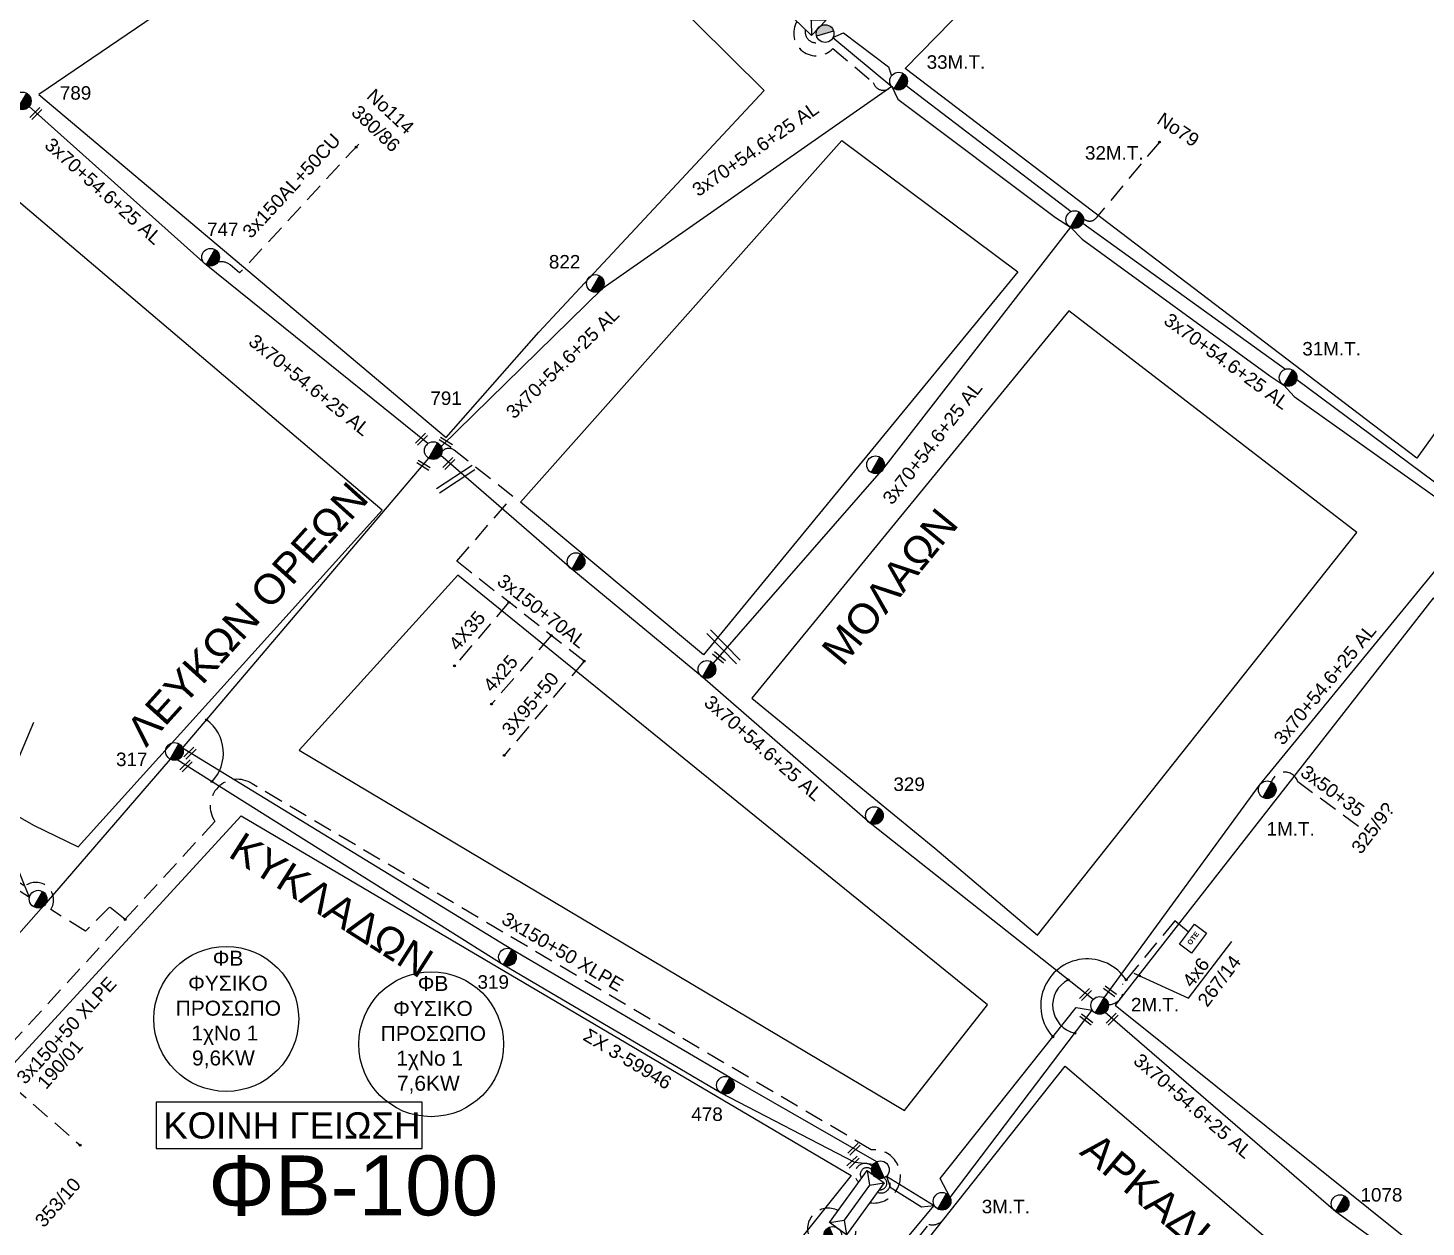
# Model space of a CAD drawing. Header units: millimetres. Extents: x 1020 to 3238, y 796 to 1818.
# Drawn here: x 2465.3 to 2652, y 1044 to 1204 of the extents above; entities that cross this region are included whole.
import ezdxf
from ezdxf.enums import TextEntityAlignment as Align

# ---------------------------------------------------------------- set-up
doc = ezdxf.new("R2010")
doc.units = ezdxf.units.MM
doc.linetypes.add('DASHED', pattern=[19.05, 12.7, -6.35])
for name, color, linetype, lineweight in [('3x150+50', 7, 'Continuous', 30), ('3x150+50 XLPE', 7, 'SYN_LINE', 30), ('3x150+70AL', 7, 'DASHED', 30), ('3x150AL+50CU', 7, 'Continuous', 30), ('3x50+35', 7, 'Continuous', 30), ('3x70+54.6+25 AL', 7, 'SYN_LINE', 30), ('3X95+50', 7, 'Continuous', 30), ('4x25', 7, 'Continuous', 30), ('4X35', 7, 'DASHED', 30), ('4x50', 7, 'Continuous', 30), ('4x6', 7, 'SYN_LINE', 30), ('Υπόβαθρο ΔΕΗ', 7, 'Continuous', 30)]:
    doc.layers.add(name, color=color, linetype=linetype, lineweight=lineweight)
for name, color, linetype in [('Pillar OTE', 7, 'Continuous'), ('text οδών', 7, 'Continuous'), ('text_kalodion', 7, 'Continuous'), ('Άγνωστα', 7, 'Continuous'), ('ΑΓΝΩΣΤΟ ΥΠΟΓΕΙΟ ΚΑΛΩΔΙΟ', 7, 'DASHED'), ('Επιγραφές - Σχήματα', 7, 'Continuous'), ('Μηχανική τομή', 7, 'Continuous'), ('Στύλος ΦΜ', 7, 'Continuous'), ('Στύλος ΦΜ @ 1', 7, 'Continuous'), ('Συνδέσεις', 7, 'Continuous'), ('Τομή', 7, 'Continuous'), ('Υποσταθμός εναέριος 2 στύλων', 7, 'Continuous'), ('Υποσταθμός πόλεως', 7, 'Continuous')]:
    doc.layers.add(name, color=color, linetype=linetype)
doc.styles.add('arial', font='arial.ttf')
doc.styles.get("Standard").update_dxf_attribs({"font": 'arial.ttf'})
doc.linetypes.add('SYN_LINE', pattern='A,0.5,-0.0001,["/\\/\\/\\/",Standard,S=0.1,R=0,X=0,Y=-0.05],-0.25', length=0.7501)
doc.dimstyles.new('ISO-25', dxfattribs={"dimtxt": 2.5, "dimasz": 2.5, "dimexe": 1.25, "dimexo": 0.625, "dimtad": 1, "dimtxsty": 'Standard', "dimcen": 2.5, "dimadec": 0, "dimazin": 0, "dimtfac": 1, "dimtmove": 0, "dimatfit": 3, "dimfxl": 1, "dimarcsym": 0})

# ---------------------------------------------------------------- blocks, each defined once
blk = doc.blocks.new('ΥΠΑΡΧΩΝ ΤΣΙΜΕΝΤΕΝΙΟΣ ΣΤΥΛΟΣ')
at = {"layer": 'Στύλος ΦΜ'}
blk.add_hatch(color=7, dxfattribs=at).paths.add_polyline_path([(-1.29, -2.28, 0.574793), (2.62, 0, 0.268822), (1.3, 2.27)])
at = {"layer": 'Στύλος ΦΜ', "color": 7}
blk.add_line((-1.29, -2.28), (1.3, 2.27), dxfattribs=at)
blk.add_circle((0, 0), 2.62, dxfattribs=at)
at = {"layer": 'Στύλος ΦΜ', "flags": 4}
for tag, p in [('ΑΡΙΘΜΟΣ', (-4.68, 8.05)), ('ΤΥΠΟΣ', (-4.91, 3.03))]:
    blk.add_attdef(tag, p, '', height=4, dxfattribs=at)
blk = doc.blocks.new('ΥΠΟΣΤΑΘΜΟΣ ΕΝΑΕΡΙΟΣ ΕΠΙ 2 ΣΤΥΛΩΝ')
at = {"layer": 'Υποσταθμός εναέριος 2 στύλων', "linetype": 'Continuous'}
for points in [[(-11.97, -2.11, 0.574793), (-8.45, -0.07, 0.268822), (-9.64, 1.98)], [(9.68, -2.15, 0.574793), (13.19, -0.1, 0.268822), (12.01, 1.95)]]:
    blk.add_hatch(color=256, dxfattribs=at).paths.add_polyline_path(points)
for p, q in [((-11.97, -2.11), (-9.64, 1.98)), ((9.68, -2.15), (12.01, 1.95))]:
    blk.add_line(p, q, dxfattribs=at)
for centre in [(-10.81, -0.07), (10.84, -0.1)]:
    blk.add_circle(centre, 2.36, dxfattribs=at)
at = {"layer": 'Υποσταθμός πόλεως', "linetype": 'Continuous', "ltscale": 40}
blk.add_lwpolyline([(-8.57, 2.82), (8.57, 2.82), (8.57, -2.82), (-8.57, -2.82)], close=True, dxfattribs=at)
for points in [[(-5.75, 0), (-8.57, 2.82)], [(-8.57, -2.82), (-5.75, 0)], [(-5.75, 0), (5.75, 0)], [(5.75, 0), (8.57, 2.82)], [(8.57, -2.82), (5.75, 0)]]:
    blk.add_lwpolyline(points, dxfattribs=at)
at = {"layer": 'Υποσταθμός εναέριος 2 στύλων', "ltscale": 40, "flags": 1}
for tag, p in [('ΜΕΤΑΣΧΗΜΑΤΙΣΜΟΣ', (14.09, 2.51)), ('ΙΣΧΥΣ', (14.07, -0.28)), ('ΑΡΙΘΜΟΣ', (14.19, -3))]:
    blk.add_attdef(tag, p, '', height=1.8, dxfattribs=at)
blk = doc.blocks.new('_ΣΥΝΔΕΣΗ')
at = {"layer": 'Συνδέσεις', "linetype": 'SYN_LINE', "ltscale": 40}
blk.add_hatch(color=256, dxfattribs=at).paths.add_polyline_path([(0.5, -0.01, 1), (-0.5, -0.01, 1)])
at = {"layer": 'Συνδέσεις'}
blk.add_circle((0, -0.01), 0.5, dxfattribs=at)
blk = doc.blocks.new('ΜΗΧΑΝΙΚΗ ΤΟΜΗ')
at = {"layer": 'Μηχανική τομή', "ltscale": 40}
for p, q in [((-1.89, 0.78), (5.68, 0.78)), ((-1.89, -0.78), (5.68, -0.78))]:
    blk.add_line(p, q, dxfattribs=at)
blk = doc.blocks.new('ΤΟΜΗ')
at = {"layer": 'Τομή', "ltscale": 40}
for p, q in [((-5.68, 0), (17.06, 0)), ((-5.68, -2.77), (17.06, -2.77))]:
    blk.add_line(p, q, dxfattribs=at)
blk = doc.blocks.new('PILLAR ΟΤΕ')
at = {"layer": 'Pillar OTE', "ltscale": 40}
blk.add_lwpolyline([(-3.31, 2.02), (3.39, 2.02), (3.39, -1.99), (-3.31, -1.99)], close=True, dxfattribs=at)
at = {"layer": 'Pillar OTE', "insert": (-1.81, 0.71), "char_height": 1.3575, "width": 109.961, "attachment_point": 1}
blk.add_mtext('{\\fArial|b1|i0|c161|p34;OTE}', dxfattribs=at)

msp = doc.modelspace()

# ---------------------------------------------------------------- linework, layer by layer
at = {"lineweight": -3, "ltscale": 0.2}
for centre in [(2491.77, 1071.73), (2519.13, 1068.36)]:
    msp.add_circle(centre, 9.67, dxfattribs=at)
at = {"layer": '3x150+50', "color": 151, "linetype": 'DASHED', "lineweight": -3, "ltscale": 0.2}
msp.add_lwpolyline([(2460.25, 1065.37), (2472.25, 1054.89)], dxfattribs=at)
at = {"layer": '3x150+50 XLPE', "color": 151, "linetype": 'DASHED', "lineweight": -3, "ltscale": 0.2}
msp.add_lwpolyline([(2577.71, 1047.21, 1.127433), (2577.9, 1054.27), (2495.23, 1103.1, 0.827659), (2490.26, 1098.09), (2438.88, 1042.08), (2438.63, 1033.29)], format="xyb", dxfattribs=at)
at = {"layer": '3x150+50 XLPE', "color": 1, "linetype": 'DASHED', "lineweight": -3, "ltscale": 0.2}
msp.add_lwpolyline([(2575.74, 1044.5, -0.756121), (2571.13, 1041.51), (2569.35, 1039.1), (2576.65, 1033.19), (2585.58, 1044.31, 0.515773), (2587.97, 1046.39, -3.977598)], format="xyb", dxfattribs=at)
at = {"layer": '3x150+50 XLPE', "color": 173, "linetype": 'DASHED', "lineweight": -3, "ltscale": 0.2}
msp.add_arc((2577.09, 1051.06), 1.39, 46.5464, 232.1091, dxfattribs=at)
at = {"layer": '3x150+50 XLPE', "color": 6, "linetype": 'DASHED', "lineweight": -3, "ltscale": 0.2}
msp.add_arc((2577.31, 1051), 0.883, 44.0006, 216.5994, dxfattribs=at)
at = {"layer": '3x150+50 XLPE', "color": 30, "linetype": 'DASHED', "lineweight": -3, "ltscale": 0.2}
msp.add_arc((2579.19, 1049.75), 1.24, 247.8333, 53.2722, dxfattribs=at)
at = {"layer": '3x150+50 XLPE', "color": 133, "linetype": 'DASHED', "lineweight": -3, "ltscale": 0.2}
msp.add_arc((2579.11, 1049.81), 0.864, 261.6881, 55.4247, dxfattribs=at)
at = {"layer": '3x150+70AL', "color": 6, "linetype": 'DASHED', "lineweight": -3, "ltscale": 0.2}
msp.add_lwpolyline([(2539.54, 1119.48), (2522.55, 1132.81), (2530.05, 1141.46), (2522.21, 1147.63, 0.402022), (2520.59, 1147.47, 9.267366)], format="xyb", dxfattribs=at)
at = {"layer": '3x150AL+50CU', "color": 173, "linetype": 'DASHED', "lineweight": -3, "ltscale": 0.2}
msp.add_lwpolyline([(2509.48, 1188.49), (2493.54, 1171.28), (2492.28, 1172.35, 0.237403), (2490.66, 1172.74, 5.620009)], format="xyb", dxfattribs=at)
at = {"layer": '3x150AL+50CU', "color": 2, "linetype": 'DASHED', "lineweight": -3, "ltscale": 0.2}
msp.add_lwpolyline([(2573.46, 1046.15, 0.773498), (2569.82, 1042.22), (2555.26, 1024.27), (2555.63, 1022.91), (2547.15, 1012.62, -0.518877), (2544.5, 1008.58), (2541.67, 1005.08), (2539.8, 1004.48), (2519.77, 979.63, 0.342907), (2516.09, 978.56, -0.553715), (2517.82, 976.92, 0.768666)], format="xyb", dxfattribs=at)
at = {"layer": '3x50+35', "color": 30, "linetype": 'DASHED', "lineweight": -3, "ltscale": 0.2}
msp.add_lwpolyline([(2642.95, 1097.43), (2634.85, 1103.36, 0.751092), (2631.34, 1103.35, 3.172961)], format="xyb", dxfattribs=at)
at = {"layer": '3x70+54.6+25 AL', "color": 2, "linetype": 'SYN_LINE', "lineweight": -3, "ltscale": 10}
msp.add_lwpolyline([(2572.78, 1202.71), (2574.2, 1203.35), (2580.2, 1198.8), (2580.59, 1197.58)], dxfattribs=at)
at = {"layer": '3x70+54.6+25 AL', "color": 151, "linetype": 'SYN_LINE', "lineweight": -3, "ltscale": 20}
for points in [[(2572.78, 1202.71), (2580.62, 1196.17), (2581.43, 1194.47), (2602.49, 1178.67), (2604.48, 1177.38), (2606.04, 1175.78), (2631.1, 1157.55), (2632.98, 1156.29), (2634.35, 1154.81), (2656.23, 1139.28), (2657.68, 1139.01)], [(2465.49, 1087.95), (2440.72, 1103.81), (2413.27, 1119.17), (2380.8, 1136.22)]]:
    msp.add_lwpolyline(points, dxfattribs=at)
at = {"layer": '3x70+54.6+25 AL', "color": 173, "linetype": 'SYN_LINE', "lineweight": -3, "ltscale": 20}
for points in [[(2580.62, 1196.17), (2541.97, 1169.15), (2520.45, 1148.14)], [(2518.7, 1148.52), (2489.1, 1172.37), (2465.44, 1193.48)], [(2578.64, 1052.67), (2559, 1063.9), (2529.91, 1081.01), (2485.93, 1107.89)], [(2484.27, 1106.41), (2467.73, 1087.24), (2442.03, 1058.17), (2419.71, 1023.56)]]:
    msp.add_lwpolyline(points, dxfattribs=at)
at = {"layer": '3x70+54.6+25 AL', "color": 2, "linetype": 'SYN_LINE', "lineweight": -3, "ltscale": 20}
for points in [[(2582.57, 1196.29), (2604.58, 1179.48)], [(2604.48, 1177.38), (2579.54, 1145.23), (2556.78, 1119.21)], [(2606.14, 1177.93), (2633.22, 1158.44)], [(2634.71, 1157.08), (2658.14, 1139.66)]]:
    msp.add_lwpolyline(points, dxfattribs=at)
at = {"layer": '3x70+54.6+25 AL', "color": 6, "linetype": 'SYN_LINE', "lineweight": -3, "ltscale": 20}
for points in [[(2485.93, 1107.89), (2518.83, 1146.56)], [(2578.19, 1052.32), (2575.68, 1052.58), (2557.83, 1061.85), (2528.74, 1078.96), (2485.23, 1106.32)]]:
    msp.add_lwpolyline(points, dxfattribs=at)
at = {"layer": '3x70+54.6+25 AL', "color": 85, "linetype": 'SYN_LINE', "lineweight": -3, "ltscale": 20}
for points in [[(2607.51, 1074.32), (2577.73, 1097.86), (2555.37, 1117.35), (2537.9, 1131.74), (2520.4, 1146.94)], [(2588.41, 1047.91), (2607.39, 1072.92)]]:
    msp.add_lwpolyline(points, dxfattribs=at)
at = {"layer": '3x70+54.6+25 AL', "color": 30, "linetype": 'SYN_LINE', "lineweight": -3, "ltscale": 20}
for points in [[(2608.98, 1074.56), (2629.74, 1102.92), (2658.23, 1137.67)], [(2588.41, 1047.91), (2587.11, 1050.44), (2605.25, 1073.25), (2607.39, 1072.92)], [(2609.14, 1072.63), (2639.92, 1046.06), (2660.99, 1030.78)]]:
    msp.add_lwpolyline(points, dxfattribs=at)
at = {"layer": '3x70+54.6+25 AL', "color": 151, "linetype": 'SYN_LINE', "lineweight": -3, "ltscale": 10}
msp.add_lwpolyline([(2465.49, 1087.95), (2461.26, 1098.31)], dxfattribs=at)
at = {"layer": '3x70+54.6+25 AL', "color": 30, "linetype": 'SYN_LINE', "lineweight": -3, "ltscale": 5}
msp.add_lwpolyline([(2579.93, 1050.75), (2580.41, 1049.27), (2584.6, 1046.65), (2586.31, 1046.85)], dxfattribs=at)
at = {"layer": '3x70+54.6+25 AL', "color": 85, "linetype": 'SYN_LINE', "lineweight": -3, "ltscale": 7}
msp.add_lwpolyline([(2579.93, 1050.75), (2586.31, 1046.85)], dxfattribs=at)
at = {"layer": '3x70+54.6+25 AL', "color": 1, "linetype": 'SYN_LINE', "lineweight": -3, "ltscale": 20}
msp.add_lwpolyline([(2518.3, 976.77), (2547.1, 999.27), (2571.8, 1029.44), (2586.31, 1046.85)], dxfattribs=at)
at = {"layer": '3X95+50', "color": 6, "linetype": 'DASHED', "lineweight": -3, "ltscale": 0.2}
msp.add_lwpolyline([(2539.54, 1119.48), (2528.89, 1106.91)], dxfattribs=at)
at = {"layer": '3X95+50', "color": 151, "linetype": 'DASHED', "lineweight": -3, "ltscale": 0.2}
msp.add_lwpolyline([(2478.27, 1085.02), (2476.2, 1086.66), (2472.99, 1083.45), (2468.33, 1086.32, 0.848775), (2464.86, 1089.44), (2454.32, 1095.9), (2445.03, 1082.7)], format="xyb", dxfattribs=at)
at = {"layer": '4x25', "color": 6, "linetype": 'DASHED', "lineweight": -3, "ltscale": 0.2}
msp.add_lwpolyline([(2535.17, 1122.91), (2527.19, 1113.76)], dxfattribs=at)
at = {"layer": '4X35', "color": 6, "linetype": 'DASHED', "lineweight": -3, "ltscale": 0.2}
msp.add_lwpolyline([(2529.52, 1127.34), (2522.25, 1118.85)], dxfattribs=at)
at = {"layer": '4x50', "color": 151, "linetype": 'SYN_LINE', "lineweight": -3, "ltscale": 10}
msp.add_lwpolyline([(2461.44, 1100.43), (2466.06, 1111.35)], dxfattribs=at)
at = {"layer": '4x6', "color": 30, "linetype": 'DASHED', "lineweight": -3, "ltscale": 0.2}
msp.add_lwpolyline([(2620.21, 1083.36), (2618.42, 1084.84), (2611.47, 1076.4, -0.506017), (2609.57, 1073.64)], format="xyb", dxfattribs=at)
at = {"layer": 'ΑΓΝΩΣΤΟ ΥΠΟΓΕΙΟ ΚΑΛΩΔΙΟ', "color": 173, "linetype": 'DASHED', "lineweight": -3, "ltscale": 0.2}
msp.add_lwpolyline([(2567.98, 1204.85, 0.903003), (2572.76, 1201.22), (2578.16, 1196.71, 0.605337), (2580.62, 1196.17, -20.003282)], format="xyb", dxfattribs=at)
at = {"layer": 'ΑΓΝΩΣΤΟ ΥΠΟΓΕΙΟ ΚΑΛΩΔΙΟ', "color": 151, "linetype": 'DASHED', "lineweight": -3, "ltscale": 0.2}
for points in [[(2571.19, 1202.18, -0.638493), (2569.1, 1203.76, -0.639149)], [(2616.37, 1188.76), (2607.93, 1178.62, -0.448262), (2606.23, 1178.56, -1.192506)]]:
    msp.add_lwpolyline(points, format="xyb", dxfattribs=at)
at = {"layer": 'Επιγραφές - Σχήματα', "color": 190, "lineweight": -3}
msp.add_lwpolyline([(2482.4, 1054.45), (2517.91, 1054.45), (2517.91, 1060.62), (2482.4, 1060.62)], close=True, dxfattribs=at)
at = {"layer": 'Υπόβαθρο ΔΕΗ', "color": 7, "lineweight": -3}
for points in [[(2645.2, 1254.74), (2698.34, 1212.81), (2650.74, 1146.56), (2582.43, 1198.59), (2607.2, 1223.92), (2641.79, 1251.91)], [(2466.75, 1195.09), (2521.12, 1149.34), (2533.5, 1163.39), (2542.71, 1173.24), (2563.6, 1195.64), (2522.97, 1235.88), (2513.2, 1227.94), (2505.14, 1221.16), (2501.38, 1218.55), (2495.78, 1214.54), (2486.86, 1208.79)], [(2512.57, 1139.61), (2456.08, 1187.53), (2395.43, 1145.96), (2394.66, 1144.47), (2394.19, 1143.19), (2393.97, 1141.87), (2394.23, 1140.8), (2394.91, 1139.26), (2396.07, 1137.6), (2398.37, 1136.32), (2403.28, 1133.68), (2466.02, 1097.59), (2472.01, 1094.69)], [(2573.96, 1188.97), (2597.45, 1171.42), (2555.5, 1120.31), (2531.08, 1140.68)], [(2642.72, 1136.65), (2604.28, 1166.23), (2561.95, 1114.52), (2586.39, 1094.51), (2600.07, 1082.92)], [(2522.71, 1130.94), (2501.51, 1107.6), (2582.35, 1059.53), (2593.4, 1073.6)], [(2652.92, 1127.9), (2610.47, 1073.59), (2664.47, 1030.35), (2690.78, 1008.89), (2727.31, 1067.84)], [(2493.75, 1098.86), (2575.23, 1050.86), (2517.37, 978.45), (2472.59, 1007.7), (2476.89, 1013.92), (2466.23, 1020.8), (2461.45, 1014.75), (2440.52, 1029.51), (2439.96, 1040.31)]]:
    msp.add_lwpolyline(points, close=True, dxfattribs=at)
for points in [[(2620.26, 1074.53), (2626.03, 1082.07)], [(2596.4, 991.21), (2563.15, 947.34), (2528.5, 970.32), (2572.23, 1025.65), (2603.77, 1065.45), (2683.8, 997.16), (2614.32, 913.39), (2572.04, 941.97), (2606.29, 988.06)]]:
    msp.add_lwpolyline(points, dxfattribs=at)
at = {"layer": 'Υπόβαθρο ΔΕΗ', "lineweight": -3}
for centre, radius, start, end in [((2485.88, 1107.22), 5.51, 316.3321, 53.7306), ((2606.74, 1073.53), 6.22, 33.3491, 222.3605), ((2605.92, 1073.56), 3.81, 117.1661, 256.9607)]:
    msp.add_arc(centre, radius, start, end, dxfattribs=at)

# ---------------------------------------------------------------- block references
at = {"layer": 'Pillar OTE', "xscale": 0.5, "yscale": 0.5, "zscale": 0.5, "rotation": 53}
msp.add_blockref('PILLAR ΟΤΕ', (2620.84, 1082.44), dxfattribs=at)
at = {"layer": 'Μηχανική τομή', "lineweight": -3}
for p, xscale, yscale, zscale, rotation in [((2466.68, 1192.89), 0.2499999999999677, 0.2499999999999677, 0.2499999999999677, 224.4586911181066), ((2518.17, 1149.42), 0.2499999999999677, 0.2499999999999677, 0.2499999999999677, 224.4586911181066), ((2520.68, 1148.96), 0.2499999999999676, 0.2499999999999676, 0.2499999999999676, 328.0270276250055), ((2517.71, 1145.89), 0.2499999999999676, 0.2499999999999676, 0.2499999999999676, 328.0270276250055), ((2521.82, 1146.2), 0.2499999999999677, 0.2499999999999677, 0.2499999999999677, 224.4586911181066), ((2557.2, 1120.32), 0.2499999999999676, 0.2499999999999676, 0.2499999999999676, 319.7623945489149), ((2487.26, 1107.55), 0.2499999999999677, 0.2499999999999677, 0.2499999999999677, 224.4586911181066), ((2486.74, 1105.85), 0.2499999999999677, 0.2499999999999677, 0.2499999999999677, 224.4586911181066), ((2606.84, 1075.34), 0.2499999999999677, 0.2499999999999677, 0.2499999999999677, 224.4586911181066), ((2609.38, 1075.72), 0.2499999999999676, 0.2499999999999676, 0.2499999999999676, 323.3474730402167), ((2606.22, 1071.97), 0.2499999999999677, 0.2499999999999677, 0.2499999999999677, 323.3474730402167), ((2610.4, 1072.04), 0.2499999999999677, 0.2499999999999677, 0.2499999999999677, 224.4586911181066), ((2575.93, 1054.69), 0.2499999999999677, 0.2499999999999677, 0.2499999999999677, 224.4586911181066), ((2575.8, 1052.97), 0.2499999999999677, 0.2499999999999677, 0.2499999999999677, 224.4586911181066)]:
    msp.add_blockref('ΜΗΧΑΝΙΚΗ ΤΟΜΗ', p, dxfattribs=dict(at, xscale=xscale, yscale=yscale, zscale=zscale, rotation=rotation))
at = {"layer": 'Στύλος ΦΜ @ 1', "lineweight": -3, "ltscale": 40}
ref = msp.add_blockref('ΥΠΑΡΧΩΝ ΤΣΙΜΕΝΤΕΝΙΟΣ ΣΤΥΛΟΣ', (2581.55, 1196.89), dxfattribs=dict(at, xscale=0.4499999999998298, yscale=0.4499999999998298, zscale=0.4499999999998298))
ref.add_attrib('ΤΥΠΟΣ', '33M.T.', (2585.29, 1198.53), dxfattribs={"layer": 'Στύλος ΦΜ', "height": 1.8, "rotation": 360, "flags": 4})
ref = msp.add_blockref('ΥΠΑΡΧΩΝ ΤΣΙΜΕΝΤΕΝΙΟΣ ΣΤΥΛΟΣ', (2464.54, 1194.24), dxfattribs=dict(at, xscale=0.4499999999997832, yscale=0.4499999999997832, zscale=0.4499999999997832))
ref.add_attrib('ΤΥΠΟΣ', '789', (2469.55, 1194.41), dxfattribs={"layer": 'Στύλος ΦΜ', "height": 1.8, "flags": 4})
ref = msp.add_blockref('ΥΠΑΡΧΩΝ ΤΣΙΜΕΝΤΕΝΙΟΣ ΣΤΥΛΟΣ', (2605.06, 1178.4), dxfattribs=dict(at, xscale=0.4499999999998298, yscale=0.4499999999998298, zscale=0.4499999999998298))
ref.add_attrib('ΤΥΠΟΣ', '32M.T.', (2606.43, 1186.41), dxfattribs={"layer": 'Στύλος ΦΜ', "height": 1.8, "rotation": 360, "flags": 4})
ref = msp.add_blockref('ΥΠΑΡΧΩΝ ΤΣΙΜΕΝΤΕΝΙΟΣ ΣΤΥΛΟΣ', (2489.68, 1173.39), dxfattribs=dict(at, xscale=0.4499999999997967, yscale=0.4499999999997967, zscale=0.4499999999997967))
ref.add_attrib('ΤΥΠΟΣ', '747', (2489.2, 1176.2), dxfattribs={"layer": 'Στύλος ΦΜ', "height": 1.8, "flags": 4})
ref = msp.add_blockref('ΥΠΑΡΧΩΝ ΤΣΙΜΕΝΤΕΝΙΟΣ ΣΤΥΛΟΣ', (2541.05, 1169.88), dxfattribs=dict(at, xscale=0.4499999999998673, yscale=0.4499999999998673, zscale=0.4499999999998673))
ref.add_attrib('ΤΥΠΟΣ', '822', (2534.85, 1171.88), dxfattribs={"layer": 'Στύλος ΦΜ', "height": 1.8, "flags": 4})
ref = msp.add_blockref('ΥΠΑΡΧΩΝ ΤΣΙΜΕΝΤΕΝΙΟΣ ΣΤΥΛΟΣ', (2633.56, 1157.32), dxfattribs=dict(at, xscale=0.4499999999998298, yscale=0.4499999999998298, zscale=0.4499999999998298))
ref.add_attrib('ΤΥΠΟΣ', '31M.T.', (2635.45, 1160.27), dxfattribs={"layer": 'Στύλος ΦΜ', "height": 1.8, "rotation": 360, "flags": 4})
ref = msp.add_blockref('ΥΠΑΡΧΩΝ ΤΣΙΜΕΝΤΕΝΙΟΣ ΣΤΥΛΟΣ', (2519.41, 1147.58), dxfattribs=dict(at, xscale=0.4499999999998673, yscale=0.4499999999998673, zscale=0.4499999999998673))
ref.add_attrib('ΤΥΠΟΣ', '791', (2519.02, 1153.67), dxfattribs={"layer": 'Στύλος ΦΜ', "height": 1.8, "flags": 4})
for p, xscale, yscale, zscale in [((2578.46, 1145.69), 0.4499999999998291, 0.4499999999998291, 0.4499999999998291), ((2538.48, 1132.76), 0.4499999999998291, 0.4499999999998291, 0.4499999999998291), ((2555.95, 1118.38), 0.4499999999998291, 0.4499999999998291, 0.4499999999998291), ((2466.65, 1087.72), 0.4499999999997743, 0.4499999999997743, 0.4499999999997743)]:
    msp.add_blockref('ΥΠΑΡΧΩΝ ΤΣΙΜΕΝΤΕΝΙΟΣ ΣΤΥΛΟΣ', p, dxfattribs=dict(at, xscale=xscale, yscale=yscale, zscale=zscale))
ref = msp.add_blockref('ΥΠΑΡΧΩΝ ΤΣΙΜΕΝΤΕΝΙΟΣ ΣΤΥΛΟΣ', (2484.85, 1107.44), dxfattribs=dict(at, xscale=0.4499999999998673, yscale=0.4499999999998673, zscale=0.4499999999998673))
ref.add_attrib('ΤΥΠΟΣ', '317', (2477.05, 1105.48), dxfattribs={"layer": 'Στύλος ΦΜ', "height": 1.8, "flags": 4})
ref = msp.add_blockref('ΥΠΑΡΧΩΝ ΤΣΙΜΕΝΤΕΝΙΟΣ ΣΤΥΛΟΣ', (2578.31, 1098.88), dxfattribs=dict(at, xscale=0.4499999999998291, yscale=0.4499999999998291, zscale=0.4499999999998291))
ref.add_attrib('ΤΥΠΟΣ', '329', (2580.85, 1102.16), dxfattribs={"layer": 'Στύλος ΦΜ', "height": 1.8, "rotation": 360, "flags": 4})
ref = msp.add_blockref('ΥΠΑΡΧΩΝ ΤΣΙΜΕΝΤΕΝΙΟΣ ΣΤΥΛΟΣ', (2630.76, 1102.33), dxfattribs=dict(at, xscale=0.4499999999997958, yscale=0.4499999999997958, zscale=0.4499999999997958))
ref.add_attrib('ΤΥΠΟΣ', '1M.T.', (2630.68, 1096.2), dxfattribs={"layer": 'Στύλος ΦΜ', "height": 1.8, "flags": 4})
ref = msp.add_blockref('ΥΠΑΡΧΩΝ ΤΣΙΜΕΝΤΕΝΙΟΣ ΣΤΥΛΟΣ', (2529.32, 1079.99), dxfattribs=dict(at, xscale=0.4499999999998616, yscale=0.4499999999998616, zscale=0.4499999999998616))
ref.add_attrib('ΤΥΠΟΣ', '319', (2525.32, 1075.77), dxfattribs={"layer": 'Στύλος ΦΜ', "height": 1.8, "flags": 4})
ref = msp.add_blockref('ΥΠΑΡΧΩΝ ΤΣΙΜΕΝΤΕΝΙΟΣ ΣΤΥΛΟΣ', (2608.39, 1073.54), dxfattribs=dict(at, xscale=0.4499999999997958, yscale=0.4499999999997958, zscale=0.4499999999997958))
ref.add_attrib('ΤΥΠΟΣ', '2M.T.', (2612.57, 1072.74), dxfattribs={"layer": 'Στύλος ΦΜ', "height": 1.8, "flags": 4})
ref = msp.add_blockref('ΥΠΑΡΧΩΝ ΤΣΙΜΕΝΤΕΝΙΟΣ ΣΤΥΛΟΣ', (2558.42, 1062.88), dxfattribs=dict(at, xscale=0.4499999999998616, yscale=0.4499999999998616, zscale=0.4499999999998616))
ref.add_attrib('ΤΥΠΟΣ', '478', (2553.87, 1058.12), dxfattribs={"layer": 'Στύλος ΦΜ', "height": 1.8, "flags": 4})
ref = msp.add_blockref('ΥΠΑΡΧΩΝ ΤΣΙΜΕΝΤΕΝΙΟΣ ΣΤΥΛΟΣ', (2640.5, 1047.09), dxfattribs=dict(at, xscale=0.4499999999997944, yscale=0.4499999999997944, zscale=0.4499999999997944))
ref.add_attrib('ΤΥΠΟΣ', '1078', (2643.22, 1047.37), dxfattribs={"layer": 'Στύλος ΦΜ', "height": 1.8, "flags": 4})
ref = msp.add_blockref('ΥΠΑΡΧΩΝ ΤΣΙΜΕΝΤΕΝΙΟΣ ΣΤΥΛΟΣ', (2587.35, 1047.4), dxfattribs=dict(at, xscale=0.4499999999997958, yscale=0.4499999999997958, zscale=0.4499999999997958))
ref.add_attrib('ΤΥΠΟΣ', '3M.T.', (2592.65, 1045.8), dxfattribs={"layer": 'Στύλος ΦΜ', "height": 1.8, "flags": 4})
at = {"layer": 'Συνδέσεις', "lineweight": -3, "xscale": 0.25, "yscale": 0.25, "zscale": 0.25}
for p in [(2509.1, 1188.08), (2616.37, 1188.76), (2529.52, 1127.34), (2535.17, 1122.91), (2522.25, 1118.85), (2539.54, 1119.49), (2527.19, 1113.76), (2489.14, 1111.66), (2528.89, 1106.91), (2489.86, 1103.42), (2478.27, 1085.02), (2604.19, 1076.95), (2611.93, 1076.95), (2605.07, 1069.85), (2602.14, 1069.34), (2472.25, 1054.89)]:
    msp.add_blockref('_ΣΥΝΔΕΣΗ', p, dxfattribs=at)
at = {"layer": 'Τομή', "lineweight": -3, "xscale": 0.2499999999999995, "yscale": 0.2499999999999995, "zscale": 0.2499999999999995}
for p, rotation in [((2521.03, 1143.3), 33.22103535722605), ((2557.42, 1122.66), 314.3801961794199)]:
    msp.add_blockref('ΤΟΜΗ', p, dxfattribs=dict(at, rotation=rotation))
at = {"layer": 'Υποσταθμός εναέριος 2 στύλων', "lineweight": -3}
for p, xscale, yscale, zscale, rotation in [((2567.82, 1206.96), 0.5000000000001137, 0.5000000000001137, 0.5000000000001137, 136.012029629928), ((2575.97, 1047.21), 0.4999999999998481, 0.4999999999998481, 0.4999999999998481, 233.9864172800092)]:
    msp.add_blockref('ΥΠΟΣΤΑΘΜΟΣ ΕΝΑΕΡΙΟΣ ΕΠΙ 2 ΣΤΥΛΩΝ', p, dxfattribs=dict(at, xscale=xscale, yscale=yscale, zscale=zscale, rotation=rotation))

# ---------------------------------------------------------------- texts
at = {"layer": 'text οδών', "lineweight": -3, "style": 'arial'}
msp.add_text('ΛΕΥΚΩΝ ΟΡΕΩΝ', height=4, rotation=47.924, dxfattribs=at).set_placement((2494.55, 1125.79), align=Align.MIDDLE_CENTER)
at = {"layer": 'text οδών', "lineweight": -3}
msp.add_text('ΜΟΛΑΩΝ', height=4, rotation=50.6189, dxfattribs=at).set_placement((2580.36, 1129.43), align=Align.MIDDLE_CENTER)
at = {"layer": 'text οδών', "lineweight": -3, "ltscale": 40, "insert": (2494.01, 1096.86), "char_height": 2, "width": 13.6816, "attachment_point": 1, "rotation": 327.4767, "style": 'arial'}
msp.add_mtext('{\\H2x;KYKΛAΔΩN\\fMS Shell Dlg|b0|i0|c0|p0;\\H0.35416x;\\P} ', dxfattribs=at)
at = {"layer": 'text οδών', "lineweight": -3, "ltscale": 40, "insert": (2608.14, 1056.85), "char_height": 2, "width": 13.6816, "attachment_point": 1, "rotation": 320}
msp.add_mtext('{\\H2x;APKAΔIAΣ\\fMS Shell Dlg|b0|i0|c0|p0;\\H0.35416x;\\P} ', dxfattribs=at)
at = {"layer": 'text_kalodion', "linetype": 'Continuous', "lineweight": -3, "ltscale": 0.2}
for s, rotation, p in [('3x70+54.6+25 AL', 34.9599, (2562.42, 1187.82)), ('3x70+54.6+25 AL', 318.2432, (2475.37, 1182.21)), ('3x150AL+50CU', 47.1844, (2500.47, 1182.93)), ('3x70+54.6+25 AL', 44.3136, (2536.67, 1159.28)), ('3x70+54.6+25 AL', 323.9575, (2625.35, 1159.51)), ('3x70+54.6+25 AL', 321.1451, (2502.89, 1156.33)), ('3x70+54.6+25 AL', 52.2034, (2586.05, 1148.62)), ('3x150+70AL', 321.8894, (2533.92, 1126.18)), ('4X35', 49.4371, (2523.91, 1123.55)), ('3x70+54.6+25 AL', 50.6485, (2638.46, 1116.39)), ('4x25', 48.9183, (2528.38, 1117.86)), ('3X95+50', 49.721, (2532.35, 1113.78)), ('3x70+54.6+25 AL', 318.9138, (2563.49, 1107.89)), ('3x50+35', 323.7896, (2639.5, 1102.16)), ('3x150+50 XLPE', 329.4296, (2536.69, 1080.71)), ('4x6', 52.6812, (2621.23, 1077.96)), ('3x150+50 XLPE', 47.4686, (2470.42, 1070.22)), ('3x70+54.6+25 AL', 319.2018, (2620.86, 1060.13))]:
    msp.add_text(s, height=1.8, rotation=rotation, dxfattribs=at).set_placement(p, align=Align.MIDDLE_CENTER)
at = {"layer": 'Άγνωστα', "color": 7, "lineweight": -3, "char_height": 1.8, "width": 4.551914400963139e-14, "attachment_point": 1}
for s, insert, rotation in [('No114\\P380/86', (2511.62, 1196.04), 316.8025), ('No79', (2616.88, 1192.83), 326.4691), ('325/9?', (2641.85, 1094.69), 52.971), ('267/14', (2621.32, 1074.28), 52.971), ('ΣΧ 3-59946', (2540.19, 1070.57), 328.937), ('190/01', (2466.36, 1063.42), 48.6771), ('353/10', (2466.06, 1044.96), 48.6771)]:
    msp.add_mtext(s, dxfattribs=dict(at, insert=insert, rotation=rotation))
at = {"layer": 'Επιγραφές - Σχήματα', "color": 190, "lineweight": -3, "insert": (2483.35, 1059.28), "char_height": 3.5, "width": 35.1311, "attachment_point": 1}
msp.add_mtext('KOINH ΓΕΙΩΣΗ', dxfattribs=at)
at = {"layer": 'Επιγραφές - Σχήματα', "lineweight": -3, "insert": (2489.35, 1053.52), "char_height": 8, "width": 15.5504, "attachment_point": 1, "style": 'arial'}
msp.add_mtext('ΦB-100', dxfattribs=at)
at = {"layer": 'Υπόβαθρο ΔΕΗ', "lineweight": -3, "char_height": 2, "width": 17.2548, "attachment_point": 1}
for s, insert in [('{\\W8.64836; }ΦΒ \\P{\\W4.42067; }ΦΥΣΙΚΟ \\P{\\W2.28183; }ΠΡΟΣΩΠΟ', (2483.25, 1080.84)), ('{\\W8.64836; }ΦΒ \\P{\\W4.42067; }ΦΥΣΙΚΟ \\P{\\W2.28183; }ΠΡΟΣΩΠΟ', (2510.62, 1077.47)), ('{\\W5.64925; }1χΝο 1\\P{\\W5.75643; }9,6KW', (2482.73, 1070.86)), ('{\\W5.64925; }1χΝο 1\\P{\\W5.75643; }7,6KW', (2510.09, 1067.49))]:
    msp.add_mtext(s, dxfattribs=dict(at, insert=insert))

# ---------------------------------------------------------------- leaders
at = {"layer": 'Επιγραφές - Σχήματα', "ltscale": 40}
msp.add_leader([(2612.95, 1077.84), (2620.26, 1074.53)], dimstyle='ISO-25', override={"dimasz": 1, "dimtad": 0}, dxfattribs=at)

doc.saveas('drawing.dxf')
